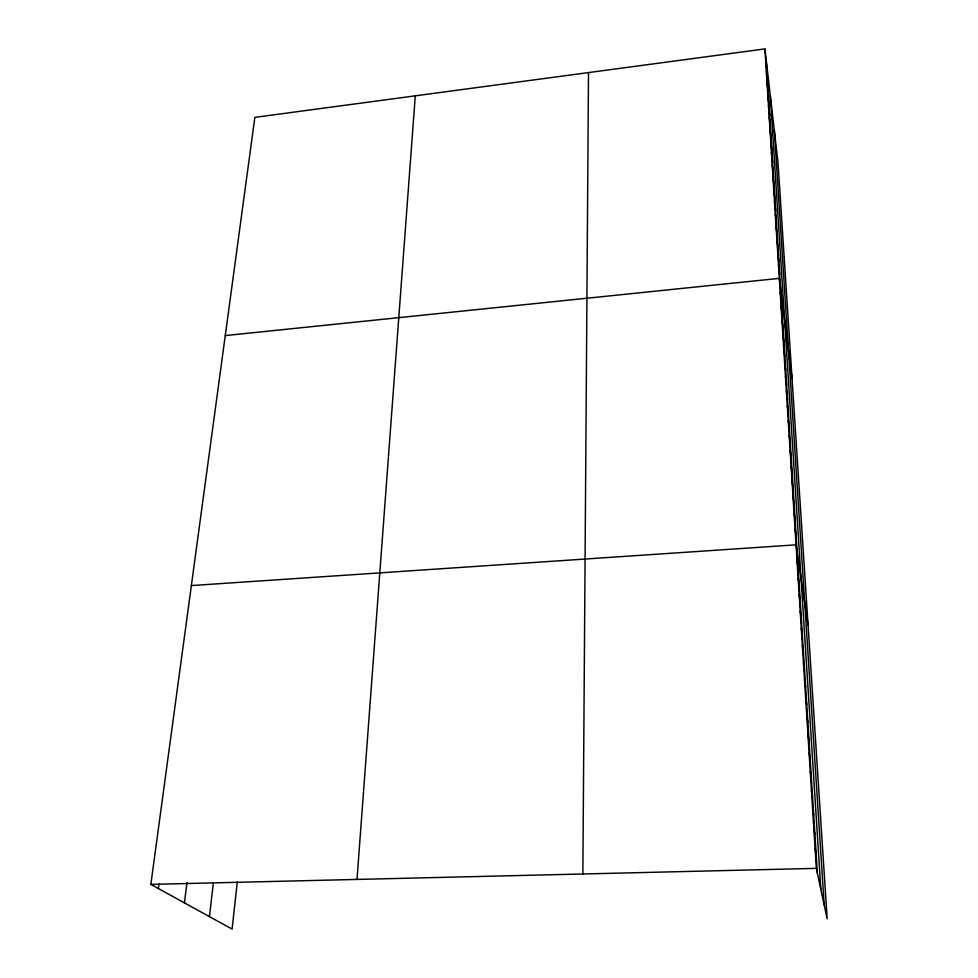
<?xml version="1.0" encoding="UTF-8"?>
<svg xmlns="http://www.w3.org/2000/svg" width="978" height="978" viewBox="0 0 978 978"><rect width="100%" height="100%" fill="white"/><g stroke="black" fill="none" stroke-linecap="round" stroke-linejoin="round"><path stroke-width="1.47" d="M582.851 873.977L588.511 72.58M357.007 879.43L415.283 95.832M237.312 881.814L232.116 929.1L150.844 884.393L254.855 117.372L764.93 48.9L777.987 162.189L827.156 918.782L816.337 868.354L764.93 48.9M209.439 916.618L213.363 883.012M184.426 902.865L186.957 882.572M158.375 888.537L158.974 884.039M225.258 335.576L779.332 278.363L792.046 378.486M191.358 585.577L796.043 544.832L808.085 625.284M150.844 884.393L816.337 868.354M815.102 848.574L816.117 853.476M813.867 829.026L814.894 834.112M812.657 809.711L813.696 814.967M811.459 790.615L812.498 796.043M810.273 771.74L811.324 777.339M809.112 753.084L810.163 758.842M807.95 734.637L809.014 740.566M806.801 716.397L807.877 722.485M805.676 698.365L806.74 704.612M804.552 680.541L805.627 686.923M803.451 662.913L804.527 669.441M802.363 645.48L803.439 652.155M801.275 628.243L802.363 635.052M800.212 611.189L801.3 618.133M799.148 594.331L800.248 601.409M798.097 577.656L799.209 584.856M797.07 561.152L798.182 568.475M795.028 528.682L796.153 536.25M794.026 512.704L795.151 520.382M792.058 481.249L793.182 489.159M793.036 496.897L794.16 504.685M791.08 465.772L792.217 473.792M790.126 450.455L791.263 458.572M789.173 435.296L790.31 443.523M787.302 405.454L788.451 413.865M788.231 420.296L789.38 428.621M786.373 390.76L787.522 399.269M784.564 361.811L785.713 370.503M785.468 376.212L786.618 384.806M783.671 347.557L784.821 356.334M781.911 319.464L783.072 328.412M782.779 333.437L783.94 342.3M780.175 291.933L781.349 301.041M781.043 305.625L782.204 314.659M778.5 265.258L779.674 274.525M776.887 239.402L778.06 248.803M777.693 252.263L778.867 261.603M774.503 201.529L775.688 211.126M775.297 214.035L776.471 223.571M776.08 226.664L777.253 236.138M772.962 176.859L774.136 186.59M773.732 189.133L774.906 198.803M770.688 140.685L771.874 150.6M771.446 152.629L772.62 162.482M772.192 164.683L773.378 174.487M768.488 105.502L769.674 115.575M769.209 117.128L770.395 127.14M769.955 128.851L771.129 138.815M765.627 60.025L766.825 70.294M766.336 71.235L767.522 81.467M767.045 82.555L768.231 92.739M767.767 93.974L768.952 104.096M774.295 130.147L824.161 904.809M770.273 95.196L820.835 889.32M766.129 59.218L817.351 873.073"/></g></svg>
